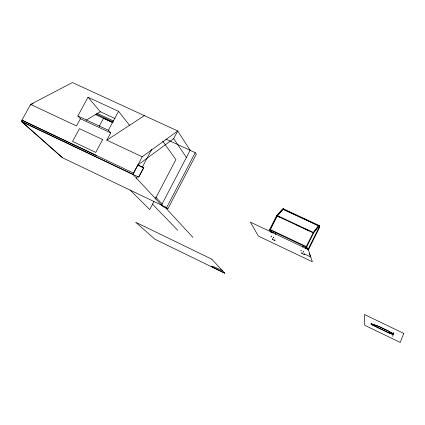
<?xml version="1.0" encoding="UTF-8"?>
<svg xmlns="http://www.w3.org/2000/svg" width="425" height="425" viewBox="0 0 425 425"><rect width="100%" height="100%" fill="white"/><g stroke="black" fill="none" stroke-linecap="round" stroke-linejoin="round"><path stroke-width="0.64" d="M371.057 323.754L371.036 324.328L389.507 333.237L389.863 331.723L378.664 326.326L371.057 323.754L378.834 326.448L389.491 331.59L389.151 333.067M371.392 324.498L371.413 323.94M313.23 232.762L318.904 225.393L319.265 226.886L307.881 249.81M392.663 336.334L393.784 332.302M277.153 216.001L283.401 208.845L277.153 216.001L313.145 232.863L318.904 225.393L319.037 227.343M313.145 232.863L313.31 232.433L306.287 246.564L307.27 249.438M283.401 208.845L283.188 209.339L318.686 225.893M319.372 225.611L313.783 232.656L306.526 247.254L269.556 229.792L276.834 215.353L282.944 208.627L319.372 225.611L319.728 227.104L308.348 250.028M270.257 229.548L277.302 215.571L270.257 229.548L271.729 232.528M161.521 205.121L190.14 150.312L177.719 130.958L72.425 82.562L30.6 104.401L21.25 121.385L62.518 157.765L166.632 207.565L167.838 208.882L196.27 154.307L195.24 152.671L165.962 139.124M166.632 207.565L195.24 152.671M153.972 201.45L149.706 209.589L130.071 190.023M155.189 199.123L175.897 159.582L162.642 141.111M132.908 174.356L137.843 165.022L173.692 138.619L177.719 130.958L142.205 156.782L132.908 174.356L162.759 206.449L167.838 208.882M136.345 178.452L137.578 176.115M142.205 167.36L151.762 149.26M138.693 177.097L143.629 167.748L137.843 165.022L143.746 167.795L138.693 177.097L21.25 121.385L133.03 174.484M110.697 132.892L108.375 130.241L118.527 111.318L88.012 97.235L77.844 115.988L80.421 118.745L110.697 132.892L106.802 140.165L142.205 156.782M99.094 126.533L103.546 118.267L112.896 122.613M80.421 118.745L76.516 125.949L30.6 104.401M96.656 155.608L22.52 120.466L21.829 121.731L62.518 157.765M106.802 140.165L144.351 115.621M86.147 120.195L100.316 111.733L115.233 118.649M30.255 105.028L33.208 103.519M96.719 113.151L113.528 120.955M96.22 114.075L113.029 121.885M95.609 114.607L112.944 122.66M283.252 209.27L318.745 225.818M319.265 226.886L319.728 227.104M77.844 115.988L108.375 130.241M276.834 215.353L313.783 232.656M279.039 216.745L281.456 217.882M296.432 224.894L300.64 226.865M303.631 228.268L307.833 230.233M305.054 254.315L310.776 257.029L309.198 253.64M272.441 239.434L274.741 240.523M301.84 253.374L304.167 254.474M371.392 324.456L389.162 333.03M224.708 273.073L211.453 266.618A15.098 1.153 26.9 0 1 222.456 270.645M22.52 120.466L21.946 120.121L133.721 173.177M152.315 204.021L177.687 230.27M155.593 196.94L162.334 204.244M165.033 207.166L192.902 237.373M88.012 97.235L100.316 111.733M118.527 111.318L129.561 125.29M173.692 138.619L186.389 157.489M269.556 229.792L270.741 232.172M271.341 232.459L269.79 229.33L306.76 246.787L307.684 249.523M302.196 253.072A2.598 0.361 -64.6 0 1 301.968 252.461M304.523 254.171A2.598 0.356 -64.6 0 1 304.3 253.566M302.478 247.1A2.63 0.372 -64.7 0 1 303.206 246.723M301.314 250.723A2.63 0.372 -64.7 0 1 301.081 250.097M304.922 248.094A2.635 0.361 -64.7 0 1 305.373 248.45M303.668 251.839A2.635 0.361 -64.7 0 1 303.445 251.218M272.611 232.985A2.614 0.457 -64.7 0 1 273.44 232.661M271.564 236.635A2.614 0.457 -64.7 0 1 271.23 235.96M275.028 233.962A2.614 0.452 -64.7 0 1 275.602 234.377M273.891 237.734A2.614 0.452 -64.7 0 1 273.562 237.065M272.839 239.153A2.582 0.446 -64.7 0 1 272.51 238.499M275.134 240.242A2.582 0.441 -64.7 0 1 274.81 239.588M403.75 333.407L400.238 342.438L364.751 325.29L364.453 314.505L403.75 333.407M102.653 139.554L95.758 152.416L72.563 141.435L79.47 128.669L102.653 139.554M389.805 331.999L393.385 333.742L389.831 331.989M389.582 332.945L393.125 334.672L389.608 332.94M308.258 249.486L250.357 222.126L258.379 236.119L312.359 261.757L308.258 249.486M211.788 259.176L135.665 222.248L154.923 239.227L224.931 273.307L211.788 259.176"/></g></svg>
